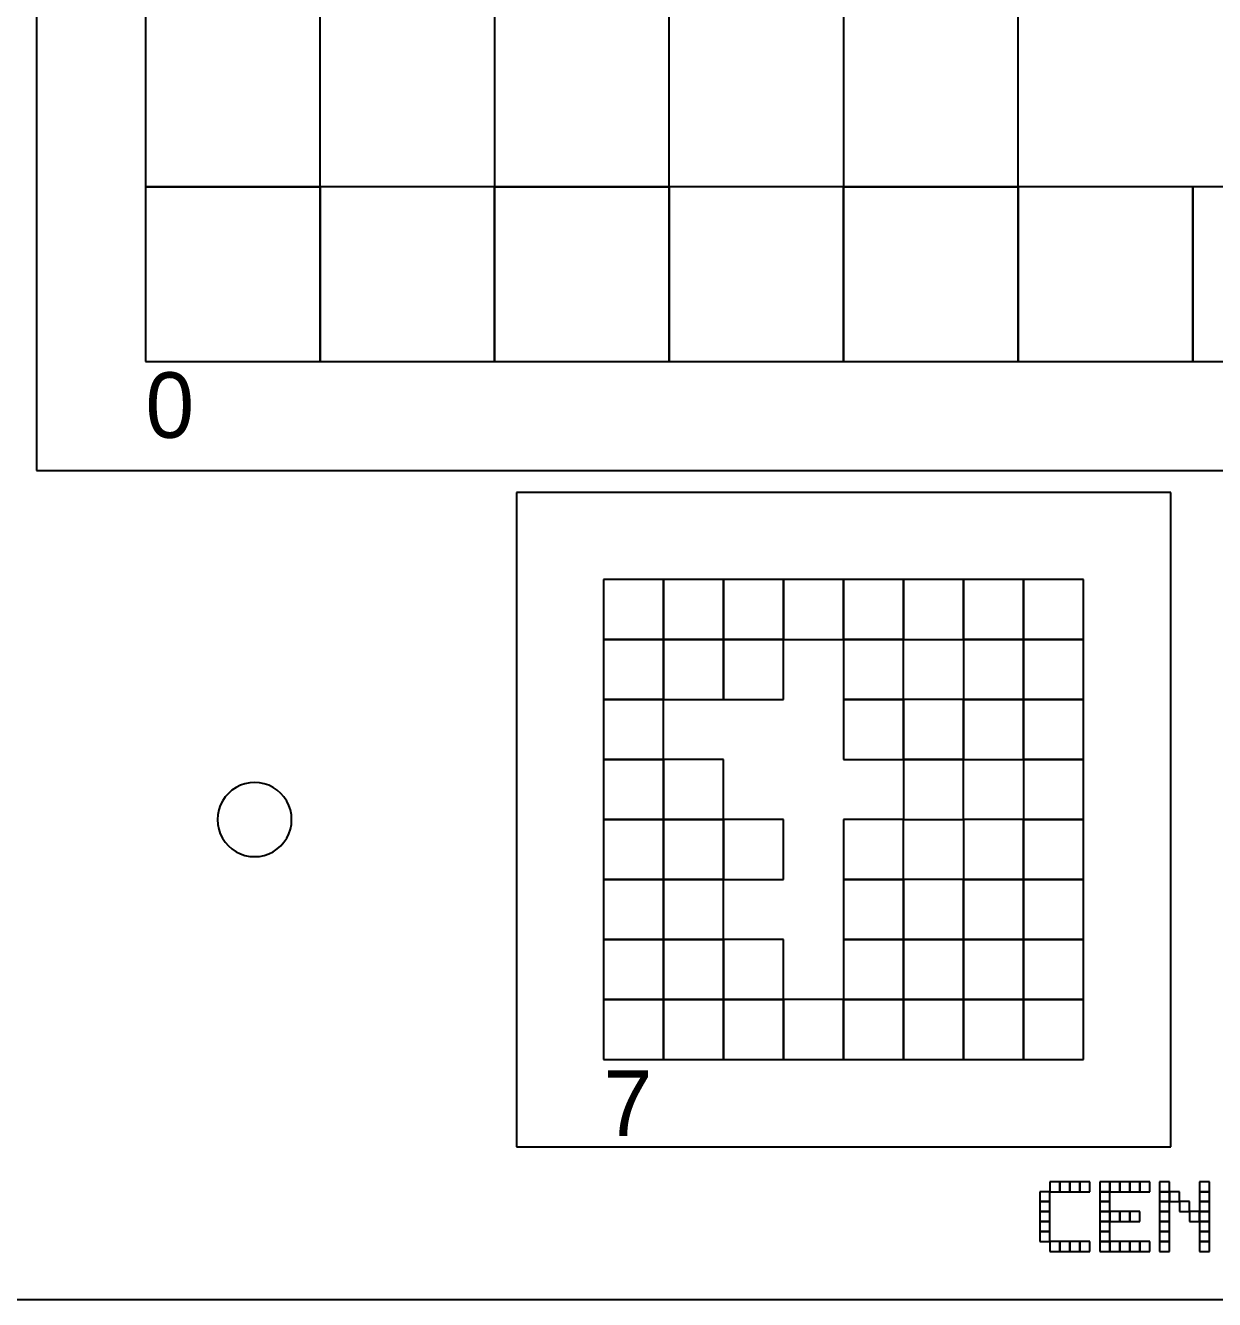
# Model space of a CAD drawing. Extents: x 0 to 150, y -8 to 159.
# Drawn here: x 37.5 to 92, y 0 to 58.4 of the extents above; entities that cross this region are included whole.
import ezdxf

# ---------------------------------------------------------------- set-up
doc = ezdxf.new("R2010")
doc.units = 0
for name, color, linetype in [('BLACK_POCKET', 7, 'CONTINUOUS'), ('BOARD_TEXT', 2, 'CONTINUOUS'), ('CUT', 1, 'CONTINUOUS'), ('LABEL', 3, 'CONTINUOUS'), ('MOUNT_HOLE', 5, 'CONTINUOUS'), ('QUIET_ZONE', 4, 'CONTINUOUS'), ('TAG_BOUNDARY', 8, 'CONTINUOUS')]:
    doc.layers.add(name, color=color, linetype=linetype)

msp = doc.modelspace()

# ---------------------------------------------------------------- linework, layer by layer
at = {"layer": 'BLACK_POCKET'}
for p, q in [((43, 59), (43, 51)), ((51, 51), (51, 59)), ((59, 59), (59, 51)), ((67, 51), (67, 59)), ((75, 59), (75, 51)), ((83, 51), (83, 59)), ((43, 51), (51, 51)), ((51, 51), (43, 51)), ((43, 51), (43, 43)), ((51, 43), (51, 51)), ((59, 51), (51, 51)), ((51, 51), (51, 43)), ((59, 51), (67, 51)), ((59, 43), (59, 51)), ((67, 51), (59, 51)), ((59, 51), (59, 43)), ((67, 43), (67, 51)), ((75, 51), (67, 51)), ((67, 51), (67, 43)), ((75, 51), (83, 51)), ((75, 43), (75, 51)), ((83, 51), (75, 51)), ((75, 51), (75, 43)), ((83, 43), (83, 51)), ((91, 51), (83, 51)), ((83, 51), (83, 43)), ((91, 43), (91, 51)), ((99, 51), (91, 51)), ((91, 51), (91, 43)), ((43, 43), (51, 43)), ((51, 43), (59, 43)), ((59, 43), (67, 43)), ((67, 43), (75, 43)), ((75, 43), (83, 43)), ((83, 43), (91, 43)), ((91, 43), (99, 43)), ((66.75, 33), (64, 33)), ((64, 33), (64, 30.25)), ((66.75, 30.25), (66.75, 33)), ((69.5, 33), (66.75, 33)), ((66.75, 33), (66.75, 30.25)), ((69.5, 30.25), (69.5, 33)), ((72.25, 33), (69.5, 33)), ((69.5, 33), (69.5, 30.25)), ((72.25, 30.25), (72.25, 33)), ((75, 33), (72.25, 33)), ((72.25, 33), (72.25, 30.25)), ((75, 30.25), (75, 33)), ((77.75, 33), (75, 33)), ((75, 33), (75, 30.25)), ((77.75, 30.25), (77.75, 33)), ((80.5, 33), (77.75, 33)), ((77.75, 33), (77.75, 30.25)), ((80.5, 30.25), (80.5, 33)), ((83.25, 33), (80.5, 33)), ((80.5, 33), (80.5, 30.25)), ((83.25, 30.25), (83.25, 33)), ((86, 33), (83.25, 33)), ((83.25, 33), (83.25, 30.25)), ((86, 30.25), (86, 33)), ((64, 30.25), (66.75, 30.25)), ((66.75, 30.25), (64, 30.25)), ((64, 30.25), (64, 27.5)), ((66.75, 30.25), (69.5, 30.25)), ((66.75, 27.5), (66.75, 30.25)), ((69.5, 30.25), (66.75, 30.25)), ((66.75, 30.25), (66.75, 27.5)), ((69.5, 30.25), (72.25, 30.25)), ((69.5, 27.5), (69.5, 30.25)), ((72.25, 30.25), (69.5, 30.25)), ((69.5, 30.25), (69.5, 27.5)), ((72.25, 30.25), (75, 30.25)), ((72.25, 27.5), (72.25, 30.25)), ((75, 30.25), (77.75, 30.25)), ((77.75, 30.25), (75, 30.25)), ((75, 30.25), (75, 27.5)), ((77.75, 30.25), (80.5, 30.25)), ((77.75, 27.5), (77.75, 30.25)), ((80.5, 30.25), (83.25, 30.25)), ((83.25, 30.25), (80.5, 30.25)), ((80.5, 30.25), (80.5, 27.5)), ((83.25, 30.25), (86, 30.25)), ((83.25, 27.5), (83.25, 30.25)), ((86, 30.25), (83.25, 30.25)), ((83.25, 30.25), (83.25, 27.5)), ((86, 27.5), (86, 30.25)), ((64, 27.5), (66.75, 27.5)), ((66.75, 27.5), (64, 27.5)), ((64, 27.5), (64, 24.75)), ((66.75, 27.5), (69.5, 27.5)), ((66.75, 24.75), (66.75, 27.5)), ((69.5, 27.5), (72.25, 27.5)), ((75, 27.5), (77.75, 27.5)), ((77.75, 27.5), (75, 27.5)), ((75, 27.5), (75, 24.75)), ((77.75, 24.75), (77.75, 27.5)), ((80.5, 27.5), (77.75, 27.5)), ((77.75, 27.5), (77.75, 24.75)), ((80.5, 27.5), (83.25, 27.5)), ((80.5, 24.75), (80.5, 27.5)), ((83.25, 27.5), (80.5, 27.5)), ((80.5, 27.5), (80.5, 24.75)), ((83.25, 27.5), (86, 27.5)), ((83.25, 24.75), (83.25, 27.5)), ((86, 27.5), (83.25, 27.5)), ((83.25, 27.5), (83.25, 24.75)), ((86, 24.75), (86, 27.5)), ((64, 24.75), (66.75, 24.75)), ((66.75, 24.75), (64, 24.75)), ((64, 24.75), (64, 22)), ((66.75, 22), (66.75, 24.75)), ((69.5, 24.75), (66.75, 24.75)), ((66.75, 24.75), (66.75, 22)), ((69.5, 22), (69.5, 24.75)), ((75, 24.75), (77.75, 24.75)), ((77.75, 24.75), (80.5, 24.75)), ((80.5, 24.75), (77.75, 24.75)), ((77.75, 24.75), (77.75, 22)), ((80.5, 24.75), (83.25, 24.75)), ((80.5, 22), (80.5, 24.75)), ((83.25, 24.75), (86, 24.75)), ((86, 24.75), (83.25, 24.75)), ((83.25, 24.75), (83.25, 22)), ((86, 22), (86, 24.75)), ((64, 22), (66.75, 22)), ((66.75, 22), (64, 22)), ((64, 22), (64, 19.25)), ((66.75, 22), (69.5, 22)), ((66.75, 19.25), (66.75, 22)), ((69.5, 22), (66.75, 22)), ((66.75, 22), (66.75, 19.25)), ((69.5, 19.25), (69.5, 22)), ((72.25, 22), (69.5, 22)), ((69.5, 22), (69.5, 19.25)), ((72.25, 19.25), (72.25, 22)), ((77.75, 22), (75, 22)), ((75, 22), (75, 19.25)), ((77.75, 22), (80.5, 22)), ((77.75, 19.25), (77.75, 22)), ((83.25, 22), (80.5, 22)), ((80.5, 22), (80.5, 19.25)), ((83.25, 22), (86, 22)), ((83.25, 19.25), (83.25, 22)), ((86, 22), (83.25, 22)), ((83.25, 22), (83.25, 19.25)), ((86, 19.25), (86, 22)), ((64, 19.25), (66.75, 19.25)), ((66.75, 19.25), (64, 19.25)), ((64, 19.25), (64, 16.5)), ((66.75, 19.25), (69.5, 19.25)), ((66.75, 16.5), (66.75, 19.25)), ((69.5, 19.25), (66.75, 19.25)), ((66.75, 19.25), (66.75, 16.5)), ((69.5, 19.25), (72.25, 19.25)), ((69.5, 16.5), (69.5, 19.25)), ((75, 19.25), (77.75, 19.25)), ((77.75, 19.25), (75, 19.25)), ((75, 19.25), (75, 16.5)), ((77.75, 16.5), (77.75, 19.25)), ((80.5, 19.25), (77.75, 19.25)), ((77.75, 19.25), (77.75, 16.5)), ((80.5, 19.25), (83.25, 19.25)), ((80.5, 16.5), (80.5, 19.25)), ((83.25, 19.25), (80.5, 19.25)), ((80.5, 19.25), (80.5, 16.5)), ((83.25, 19.25), (86, 19.25)), ((83.25, 16.5), (83.25, 19.25)), ((86, 19.25), (83.25, 19.25)), ((83.25, 19.25), (83.25, 16.5)), ((86, 16.5), (86, 19.25)), ((64, 16.5), (66.75, 16.5)), ((66.75, 16.5), (64, 16.5)), ((64, 16.5), (64, 13.75)), ((66.75, 16.5), (69.5, 16.5)), ((66.75, 13.75), (66.75, 16.5)), ((69.5, 16.5), (66.75, 16.5)), ((66.75, 16.5), (66.75, 13.75)), ((69.5, 13.75), (69.5, 16.5)), ((72.25, 16.5), (69.5, 16.5)), ((69.5, 16.5), (69.5, 13.75)), ((72.25, 13.75), (72.25, 16.5)), ((75, 16.5), (77.75, 16.5)), ((77.75, 16.5), (75, 16.5)), ((75, 16.5), (75, 13.75)), ((77.75, 16.5), (80.5, 16.5)), ((77.75, 13.75), (77.75, 16.5)), ((80.5, 16.5), (77.75, 16.5)), ((77.75, 16.5), (77.75, 13.75)), ((80.5, 16.5), (83.25, 16.5)), ((80.5, 13.75), (80.5, 16.5)), ((83.25, 16.5), (80.5, 16.5)), ((80.5, 16.5), (80.5, 13.75)), ((83.25, 16.5), (86, 16.5)), ((83.25, 13.75), (83.25, 16.5)), ((86, 16.5), (83.25, 16.5)), ((83.25, 16.5), (83.25, 13.75)), ((86, 13.75), (86, 16.5)), ((64, 13.75), (66.75, 13.75)), ((66.75, 13.75), (64, 13.75)), ((64, 13.75), (64, 11)), ((66.75, 13.75), (69.5, 13.75)), ((66.75, 11), (66.75, 13.75)), ((69.5, 13.75), (66.75, 13.75)), ((66.75, 13.75), (66.75, 11)), ((69.5, 13.75), (72.25, 13.75)), ((69.5, 11), (69.5, 13.75)), ((72.25, 13.75), (69.5, 13.75)), ((69.5, 13.75), (69.5, 11)), ((72.25, 11), (72.25, 13.75)), ((75, 13.75), (72.25, 13.75)), ((72.25, 13.75), (72.25, 11)), ((75, 13.75), (77.75, 13.75)), ((75, 11), (75, 13.75)), ((77.75, 13.75), (75, 13.75)), ((75, 13.75), (75, 11)), ((77.75, 13.75), (80.5, 13.75)), ((77.75, 11), (77.75, 13.75)), ((80.5, 13.75), (77.75, 13.75)), ((77.75, 13.75), (77.75, 11)), ((80.5, 13.75), (83.25, 13.75)), ((80.5, 11), (80.5, 13.75)), ((83.25, 13.75), (80.5, 13.75)), ((80.5, 13.75), (80.5, 11)), ((83.25, 13.75), (86, 13.75)), ((83.25, 11), (83.25, 13.75)), ((86, 13.75), (83.25, 13.75)), ((83.25, 13.75), (83.25, 11)), ((86, 11), (86, 13.75)), ((64, 11), (66.75, 11)), ((66.75, 11), (69.5, 11)), ((69.5, 11), (72.25, 11)), ((72.25, 11), (75, 11)), ((75, 11), (77.75, 11)), ((77.75, 11), (80.5, 11)), ((80.5, 11), (83.25, 11)), ((83.25, 11), (86, 11))]:
    msp.add_line(p, q, dxfattribs=at)
at = {"layer": 'BOARD_TEXT'}
for p, q in [((84.914286, 5.4), (84.457143, 5.4)), ((84.457143, 5.4), (84.457143, 4.942857)), ((84.914286, 4.942857), (84.914286, 5.4)), ((85.371429, 5.4), (84.914286, 5.4)), ((84.914286, 5.4), (84.914286, 4.942857)), ((85.371429, 4.942857), (85.371429, 5.4)), ((85.828571, 5.4), (85.371429, 5.4)), ((85.371429, 5.4), (85.371429, 4.942857)), ((85.828571, 4.942857), (85.828571, 5.4)), ((86.285714, 5.4), (85.828571, 5.4)), ((85.828571, 5.4), (85.828571, 4.942857)), ((86.285714, 4.942857), (86.285714, 5.4)), ((87.2, 5.4), (86.742857, 5.4)), ((86.742857, 5.4), (86.742857, 4.942857)), ((87.2, 4.942857), (87.2, 5.4)), ((87.657143, 5.4), (87.2, 5.4)), ((87.2, 5.4), (87.2, 4.942857)), ((87.657143, 4.942857), (87.657143, 5.4)), ((88.114286, 5.4), (87.657143, 5.4)), ((87.657143, 5.4), (87.657143, 4.942857)), ((88.114286, 4.942857), (88.114286, 5.4)), ((88.571429, 5.4), (88.114286, 5.4)), ((88.114286, 5.4), (88.114286, 4.942857)), ((88.571429, 4.942857), (88.571429, 5.4)), ((89.028571, 5.4), (88.571429, 5.4)), ((88.571429, 5.4), (88.571429, 4.942857)), ((89.028571, 4.942857), (89.028571, 5.4)), ((89.942857, 5.4), (89.485714, 5.4)), ((89.485714, 5.4), (89.485714, 4.942857)), ((89.942857, 4.942857), (89.942857, 5.4)), ((91.771429, 5.4), (91.314286, 5.4)), ((91.314286, 5.4), (91.314286, 4.942857)), ((91.771429, 4.942857), (91.771429, 5.4)), ((84.457143, 4.942857), (84, 4.942857)), ((84, 4.942857), (84, 4.485714)), ((84.457143, 4.942857), (84.914286, 4.942857)), ((84.457143, 4.485714), (84.457143, 4.942857)), ((84.914286, 4.942857), (85.371429, 4.942857)), ((85.371429, 4.942857), (85.828571, 4.942857)), ((85.828571, 4.942857), (86.285714, 4.942857)), ((86.742857, 4.942857), (87.2, 4.942857)), ((87.2, 4.942857), (86.742857, 4.942857)), ((86.742857, 4.942857), (86.742857, 4.485714)), ((87.2, 4.942857), (87.657143, 4.942857)), ((87.2, 4.485714), (87.2, 4.942857)), ((87.657143, 4.942857), (88.114286, 4.942857)), ((88.114286, 4.942857), (88.571429, 4.942857)), ((88.571429, 4.942857), (89.028571, 4.942857)), ((89.485714, 4.942857), (89.942857, 4.942857)), ((89.942857, 4.942857), (89.485714, 4.942857)), ((89.485714, 4.942857), (89.485714, 4.485714)), ((89.942857, 4.485714), (89.942857, 4.942857)), ((90.4, 4.942857), (89.942857, 4.942857)), ((89.942857, 4.942857), (89.942857, 4.485714)), ((90.4, 4.485714), (90.4, 4.942857)), ((91.314286, 4.942857), (91.771429, 4.942857)), ((91.771429, 4.942857), (91.314286, 4.942857)), ((91.314286, 4.942857), (91.314286, 4.485714)), ((91.771429, 4.485714), (91.771429, 4.942857)), ((84, 4.485714), (84.457143, 4.485714)), ((84.457143, 4.485714), (84, 4.485714)), ((84, 4.485714), (84, 4.028571)), ((84.457143, 4.028571), (84.457143, 4.485714)), ((86.742857, 4.485714), (87.2, 4.485714)), ((87.2, 4.485714), (86.742857, 4.485714)), ((86.742857, 4.485714), (86.742857, 4.028571)), ((87.2, 4.028571), (87.2, 4.485714)), ((89.485714, 4.485714), (89.942857, 4.485714)), ((89.942857, 4.485714), (89.485714, 4.485714)), ((89.485714, 4.485714), (89.485714, 4.028571)), ((89.942857, 4.485714), (90.4, 4.485714)), ((89.942857, 4.028571), (89.942857, 4.485714)), ((90.857143, 4.485714), (90.4, 4.485714)), ((90.4, 4.485714), (90.4, 4.028571)), ((90.857143, 4.028571), (90.857143, 4.485714)), ((91.314286, 4.485714), (91.771429, 4.485714)), ((91.771429, 4.485714), (91.314286, 4.485714)), ((91.314286, 4.485714), (91.314286, 4.028571)), ((91.771429, 4.028571), (91.771429, 4.485714)), ((84, 4.028571), (84.457143, 4.028571)), ((84.457143, 4.028571), (84, 4.028571)), ((84, 4.028571), (84, 3.571429)), ((84, 3.571429), (84.457143, 3.571429)), ((84.457143, 3.571429), (84, 3.571429)), ((84, 3.571429), (84, 3.114286)), ((84.457143, 3.571429), (84.457143, 4.028571)), ((84.457143, 3.114286), (84.457143, 3.571429)), ((86.742857, 4.028571), (87.2, 4.028571)), ((87.2, 4.028571), (86.742857, 4.028571)), ((86.742857, 4.028571), (86.742857, 3.571429)), ((86.742857, 3.571429), (87.2, 3.571429)), ((87.2, 3.571429), (86.742857, 3.571429)), ((86.742857, 3.571429), (86.742857, 3.114286)), ((87.2, 3.571429), (87.2, 4.028571)), ((87.657143, 4.028571), (87.2, 4.028571)), ((87.2, 4.028571), (87.2, 3.571429)), ((87.2, 3.571429), (87.657143, 3.571429)), ((87.2, 3.114286), (87.2, 3.571429)), ((87.657143, 3.571429), (87.657143, 4.028571)), ((88.114286, 4.028571), (87.657143, 4.028571)), ((87.657143, 4.028571), (87.657143, 3.571429)), ((87.657143, 3.571429), (88.114286, 3.571429)), ((88.114286, 3.571429), (88.114286, 4.028571)), ((88.571429, 4.028571), (88.114286, 4.028571)), ((88.114286, 4.028571), (88.114286, 3.571429)), ((88.114286, 3.571429), (88.571429, 3.571429)), ((88.571429, 3.571429), (88.571429, 4.028571)), ((89.485714, 4.028571), (89.942857, 4.028571)), ((89.942857, 4.028571), (89.485714, 4.028571)), ((89.485714, 4.028571), (89.485714, 3.571429)), ((89.485714, 3.571429), (89.942857, 3.571429)), ((89.942857, 3.571429), (89.485714, 3.571429)), ((89.485714, 3.571429), (89.485714, 3.114286)), ((89.942857, 3.571429), (89.942857, 4.028571)), ((89.942857, 3.114286), (89.942857, 3.571429)), ((90.4, 4.028571), (90.857143, 4.028571)), ((91.314286, 4.028571), (90.857143, 4.028571)), ((90.857143, 4.028571), (90.857143, 3.571429)), ((90.857143, 3.571429), (91.314286, 3.571429)), ((91.314286, 4.028571), (91.771429, 4.028571)), ((91.314286, 3.571429), (91.314286, 4.028571)), ((91.771429, 4.028571), (91.314286, 4.028571)), ((91.314286, 4.028571), (91.314286, 3.571429)), ((91.314286, 3.571429), (91.771429, 3.571429)), ((91.771429, 3.571429), (91.314286, 3.571429)), ((91.314286, 3.571429), (91.314286, 3.114286)), ((91.771429, 3.571429), (91.771429, 4.028571)), ((91.771429, 3.114286), (91.771429, 3.571429)), ((84, 3.114286), (84.457143, 3.114286)), ((84.457143, 3.114286), (84, 3.114286)), ((84, 3.114286), (84, 2.657143)), ((84.457143, 2.657143), (84.457143, 3.114286)), ((86.742857, 3.114286), (87.2, 3.114286)), ((87.2, 3.114286), (86.742857, 3.114286)), ((86.742857, 3.114286), (86.742857, 2.657143)), ((87.2, 2.657143), (87.2, 3.114286)), ((89.485714, 3.114286), (89.942857, 3.114286)), ((89.942857, 3.114286), (89.485714, 3.114286)), ((89.485714, 3.114286), (89.485714, 2.657143)), ((89.942857, 2.657143), (89.942857, 3.114286)), ((91.314286, 3.114286), (91.771429, 3.114286)), ((91.771429, 3.114286), (91.314286, 3.114286)), ((91.314286, 3.114286), (91.314286, 2.657143)), ((91.771429, 2.657143), (91.771429, 3.114286)), ((84, 2.657143), (84.457143, 2.657143)), ((84.914286, 2.657143), (84.457143, 2.657143)), ((84.457143, 2.657143), (84.457143, 2.2)), ((84.914286, 2.2), (84.914286, 2.657143)), ((85.371429, 2.657143), (84.914286, 2.657143)), ((84.914286, 2.657143), (84.914286, 2.2)), ((85.371429, 2.2), (85.371429, 2.657143)), ((85.828571, 2.657143), (85.371429, 2.657143)), ((85.371429, 2.657143), (85.371429, 2.2)), ((85.828571, 2.2), (85.828571, 2.657143)), ((86.285714, 2.657143), (85.828571, 2.657143)), ((85.828571, 2.657143), (85.828571, 2.2)), ((86.285714, 2.2), (86.285714, 2.657143)), ((86.742857, 2.657143), (87.2, 2.657143)), ((87.2, 2.657143), (86.742857, 2.657143)), ((86.742857, 2.657143), (86.742857, 2.2)), ((87.2, 2.2), (87.2, 2.657143)), ((87.657143, 2.657143), (87.2, 2.657143)), ((87.2, 2.657143), (87.2, 2.2)), ((87.657143, 2.2), (87.657143, 2.657143)), ((88.114286, 2.657143), (87.657143, 2.657143)), ((87.657143, 2.657143), (87.657143, 2.2)), ((88.114286, 2.2), (88.114286, 2.657143)), ((88.571429, 2.657143), (88.114286, 2.657143)), ((88.114286, 2.657143), (88.114286, 2.2)), ((88.571429, 2.2), (88.571429, 2.657143)), ((89.028571, 2.657143), (88.571429, 2.657143)), ((88.571429, 2.657143), (88.571429, 2.2)), ((89.028571, 2.2), (89.028571, 2.657143)), ((89.485714, 2.657143), (89.942857, 2.657143)), ((89.942857, 2.657143), (89.485714, 2.657143)), ((89.485714, 2.657143), (89.485714, 2.2)), ((89.942857, 2.2), (89.942857, 2.657143)), ((91.314286, 2.657143), (91.771429, 2.657143)), ((91.771429, 2.657143), (91.314286, 2.657143)), ((91.314286, 2.657143), (91.314286, 2.2)), ((91.771429, 2.2), (91.771429, 2.657143)), ((84.457143, 2.2), (84.914286, 2.2)), ((84.914286, 2.2), (85.371429, 2.2)), ((85.371429, 2.2), (85.828571, 2.2)), ((85.828571, 2.2), (86.285714, 2.2)), ((86.742857, 2.2), (87.2, 2.2)), ((87.2, 2.2), (87.657143, 2.2)), ((87.657143, 2.2), (88.114286, 2.2)), ((88.114286, 2.2), (88.571429, 2.2)), ((88.571429, 2.2), (89.028571, 2.2)), ((89.485714, 2.2), (89.942857, 2.2)), ((91.314286, 2.2), (91.771429, 2.2))]:
    msp.add_line(p, q, dxfattribs=at)
at = {"layer": 'CUT'}
msp.add_line((0, 0), (150, 0), dxfattribs=at)
at = {"layer": 'MOUNT_HOLE'}
for p, q in [((47.15, 23.472243), (46.965106, 23.348701)), ((47.349438, 23.570595), (47.15, 23.472243)), ((47.560008, 23.642074), (47.349438, 23.570595)), ((47.778105, 23.685456), (47.560008, 23.642074)), ((48, 23.7), (47.778105, 23.685456)), ((48.221895, 23.685456), (48, 23.7)), ((48.439992, 23.642074), (48.221895, 23.685456)), ((48.650562, 23.570595), (48.439992, 23.642074)), ((48.85, 23.472243), (48.650562, 23.570595)), ((49.034894, 23.348701), (48.85, 23.472243)), ((46.527757, 22.85), (46.429405, 22.650562)), ((46.651299, 23.034894), (46.527757, 22.85)), ((46.797918, 23.202082), (46.651299, 23.034894)), ((46.965106, 23.348701), (46.797918, 23.202082)), ((49.202082, 23.202082), (49.034894, 23.348701)), ((49.348701, 23.034894), (49.202082, 23.202082)), ((49.472243, 22.85), (49.348701, 23.034894)), ((49.570595, 22.650562), (49.472243, 22.85)), ((46.314544, 22.221895), (46.3, 22)), ((46.357926, 22.439992), (46.314544, 22.221895)), ((46.429405, 22.650562), (46.357926, 22.439992)), ((49.642074, 22.439992), (49.570595, 22.650562)), ((49.685456, 22.221895), (49.642074, 22.439992)), ((49.7, 22), (49.685456, 22.221895)), ((46.3, 22), (46.314544, 21.778105)), ((46.314544, 21.778105), (46.357926, 21.560008)), ((49.642074, 21.560008), (49.685456, 21.778105)), ((49.685456, 21.778105), (49.7, 22)), ((46.357926, 21.560008), (46.429405, 21.349438)), ((46.429405, 21.349438), (46.527757, 21.15)), ((46.527757, 21.15), (46.651299, 20.965106)), ((49.348701, 20.965106), (49.472243, 21.15)), ((49.472243, 21.15), (49.570595, 21.349438)), ((49.570595, 21.349438), (49.642074, 21.560008)), ((46.651299, 20.965106), (46.797918, 20.797918)), ((46.797918, 20.797918), (46.965106, 20.651299)), ((46.965106, 20.651299), (47.15, 20.527757)), ((47.15, 20.527757), (47.349438, 20.429405)), ((48.650562, 20.429405), (48.85, 20.527757)), ((48.85, 20.527757), (49.034894, 20.651299)), ((49.034894, 20.651299), (49.202082, 20.797918)), ((49.202082, 20.797918), (49.348701, 20.965106)), ((47.349438, 20.429405), (47.560008, 20.357926)), ((47.560008, 20.357926), (47.778105, 20.314544)), ((47.778105, 20.314544), (48, 20.3)), ((48, 20.3), (48.221895, 20.314544)), ((48.221895, 20.314544), (48.439992, 20.357926)), ((48.439992, 20.357926), (48.650562, 20.429405))]:
    msp.add_line(p, q, dxfattribs=at)
at = {"layer": 'QUIET_ZONE'}
for p, q in [((38, 112), (38, 38)), ((38, 38), (112, 38)), ((90, 37), (60, 37)), ((60, 37), (60, 7)), ((90, 7), (90, 37)), ((60, 7), (90, 7))]:
    msp.add_line(p, q, dxfattribs=at)
at = {"layer": 'TAG_BOUNDARY'}
for p, q in [((43, 107), (43, 43)), ((43, 43), (107, 43)), ((86, 33), (64, 33)), ((64, 33), (64, 11)), ((86, 11), (86, 33)), ((64, 11), (86, 11))]:
    msp.add_line(p, q, dxfattribs=at)

# ---------------------------------------------------------------- texts
at = {"layer": 'LABEL'}
for s, p in [('0', (43, 39.5)), ('7', (64, 7.5))]:
    msp.add_text(s, height=3, dxfattribs=at).set_placement(p)

doc.saveas('drawing.dxf')
